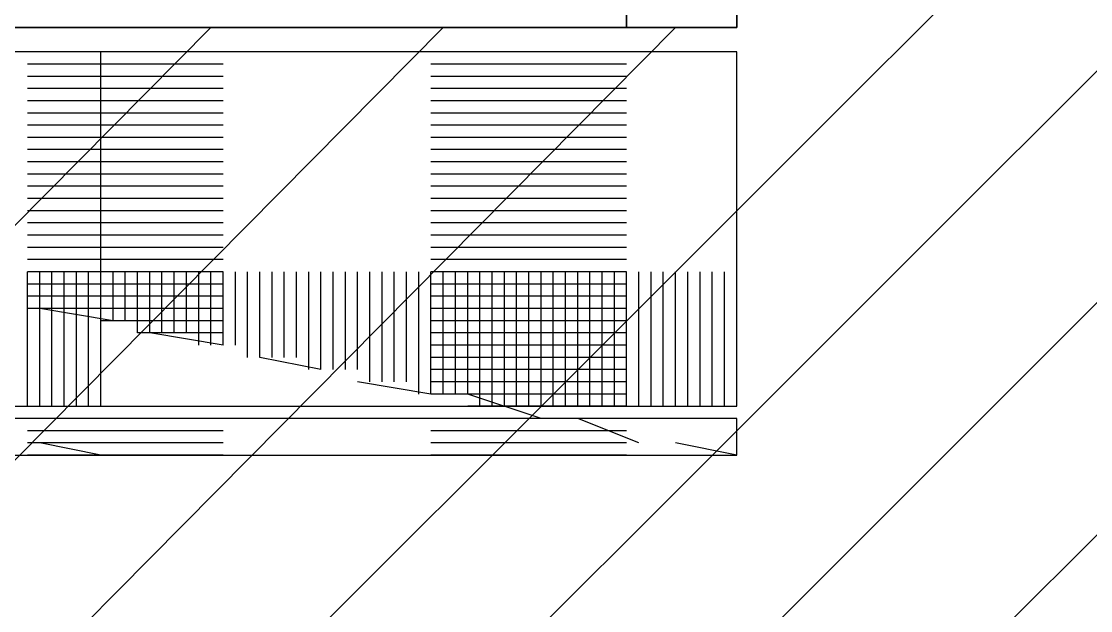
# Model space of a CAD drawing. Header units: metres. Extents: x 1 to 213, y 1 to 147.
# Drawn here: x 70.106 to 71.031, y 94.343 to 94.853 of the extents above; entities that cross this region are included whole.
import ezdxf

# ---------------------------------------------------------------- set-up
doc = ezdxf.new("R2010")
doc.units = ezdxf.units.M
doc.layers.add('00-BASE-ARQUITECTURA', color=8, linetype='Continuous')

msp = doc.modelspace()

# ---------------------------------------------------------------- linework, layer by layer
at = {"layer": '00-BASE-ARQUITECTURA'}
for points in [[(70.72486, 95.80028), (70.72486, 94.84778), (67.52869, 94.84778), (67.52869, 100.0442), (70.72486, 100.0442), (70.72486, 99.99128)], [(67.52869, 94.84778), (70.72486, 100.0442), (70.72486, 94.84778), (67.52869, 94.84778)], [(70.72486, 100.0442), (70.72486, 94.84778)], [(69.87819, 93.84236), (72.22769, 96.19186)], [(70.06869, 93.84236), (72.22769, 96.00137)], [(70.26977, 93.84236), (72.22769, 95.80028)], [(70.47086, 93.84236), (72.22769, 95.5992)], [(69.27494, 93.84236), (70.26977, 94.84778)], [(69.47602, 93.84236), (70.47086, 94.84778)], [(69.67711, 93.84236), (70.67194, 94.84778)], [(70.28035, 94.81603), (70.26977, 94.81603), (70.25919, 94.81603), (70.24861, 94.81603), (70.23802, 94.81603), (70.22744, 94.81603), (70.21686, 94.81603), (70.20627, 94.81603), (70.19569, 94.81603), (70.18511, 94.81603), (70.17452, 94.81603), (70.16394, 94.81603), (70.15336, 94.81603), (70.14278, 94.81603), (70.13219, 94.81603), (70.12161, 94.81603), (70.11103, 94.81603)], [(70.28035, 94.81603), (70.26977, 94.81603), (70.25919, 94.81603), (70.24861, 94.81603), (70.23802, 94.81603), (70.22744, 94.81603), (70.21686, 94.81603), (70.20627, 94.81603), (70.19569, 94.81603), (70.18511, 94.81603), (70.17452, 94.81603), (70.16394, 94.81603), (70.15336, 94.81603), (70.14278, 94.81603), (70.13219, 94.81603), (70.12161, 94.81603), (70.11103, 94.81603)], [(70.62961, 94.81603), (70.61903, 94.81603), (70.60843, 94.81603), (70.59785, 94.81603), (70.58727, 94.81603), (70.57669, 94.81603), (70.5661, 94.81603), (70.55552, 94.81603), (70.54494, 94.81603), (70.53435, 94.81603), (70.52377, 94.81603), (70.51319, 94.81603), (70.50261, 94.81603), (70.49202, 94.81603), (70.48144, 94.81603), (70.47086, 94.81603), (70.46027, 94.81603)], [(70.62961, 94.81603), (70.61903, 94.81603), (70.60843, 94.81603), (70.59785, 94.81603), (70.58727, 94.81603), (70.57669, 94.81603), (70.5661, 94.81603), (70.55552, 94.81603), (70.54494, 94.81603), (70.53435, 94.81603), (70.52377, 94.81603), (70.51319, 94.81603), (70.50261, 94.81603), (70.49202, 94.81603), (70.48144, 94.81603), (70.47086, 94.81603), (70.46027, 94.81603)], [(70.28035, 94.80545), (70.26977, 94.80545), (70.25919, 94.80545), (70.24861, 94.80545), (70.23802, 94.80545), (70.22744, 94.80545), (70.21686, 94.80545), (70.20627, 94.80545), (70.19569, 94.80545), (70.18511, 94.80545), (70.17452, 94.80545), (70.16394, 94.80545), (70.15336, 94.80545), (70.14278, 94.80545), (70.13219, 94.80545), (70.12161, 94.80545), (70.11103, 94.80545)], [(70.62961, 94.80545), (70.61903, 94.80545), (70.60843, 94.80545), (70.59785, 94.80545), (70.58727, 94.80545), (70.57669, 94.80545), (70.5661, 94.80545), (70.55552, 94.80545), (70.54494, 94.80545), (70.53435, 94.80545), (70.52377, 94.80545), (70.51319, 94.80545), (70.50261, 94.80545), (70.49202, 94.80545), (70.48144, 94.80545), (70.47086, 94.80545), (70.46027, 94.80545)], [(70.28035, 94.79487), (70.26977, 94.79487), (70.25919, 94.79487), (70.24861, 94.79487), (70.23802, 94.79487), (70.22744, 94.79487), (70.21686, 94.79487), (70.20627, 94.79487), (70.19569, 94.79487), (70.18511, 94.79487), (70.17452, 94.79487), (70.16394, 94.79487), (70.15336, 94.79487), (70.14278, 94.79487), (70.13219, 94.79487), (70.12161, 94.79487), (70.11103, 94.79487)], [(70.28035, 94.79487), (70.26977, 94.79487), (70.25919, 94.79487), (70.24861, 94.79487), (70.23802, 94.79487), (70.22744, 94.79487), (70.21686, 94.79487), (70.20627, 94.79487), (70.19569, 94.79487), (70.18511, 94.79487), (70.17452, 94.79487), (70.16394, 94.79487), (70.15336, 94.79487), (70.14278, 94.79487), (70.13219, 94.79487), (70.12161, 94.79487), (70.11103, 94.79487)], [(70.62961, 94.79487), (70.61903, 94.79487), (70.60843, 94.79487), (70.59785, 94.79487), (70.58727, 94.79487), (70.57669, 94.79487), (70.5661, 94.79487), (70.55552, 94.79487), (70.54494, 94.79487), (70.53435, 94.79487), (70.52377, 94.79487), (70.51319, 94.79487), (70.50261, 94.79487), (70.49202, 94.79487), (70.48144, 94.79487), (70.47086, 94.79487), (70.46027, 94.79487)], [(70.62961, 94.79487), (70.61903, 94.79487), (70.60843, 94.79487), (70.59785, 94.79487), (70.58727, 94.79487), (70.57669, 94.79487), (70.5661, 94.79487), (70.55552, 94.79487), (70.54494, 94.79487), (70.53435, 94.79487), (70.52377, 94.79487), (70.51319, 94.79487), (70.50261, 94.79487), (70.49202, 94.79487), (70.48144, 94.79487), (70.47086, 94.79487), (70.46027, 94.79487)], [(70.28035, 94.78428), (70.26977, 94.78428), (70.25919, 94.78428), (70.24861, 94.78428), (70.23802, 94.78428), (70.22744, 94.78428), (70.21686, 94.78428), (70.20627, 94.78428), (70.19569, 94.78428), (70.18511, 94.78428), (70.17452, 94.78428), (70.16394, 94.78428), (70.15336, 94.78428), (70.14278, 94.78428), (70.13219, 94.78428), (70.12161, 94.78428), (70.11103, 94.78428)], [(70.62961, 94.78428), (70.61903, 94.78428), (70.60843, 94.78428), (70.59785, 94.78428), (70.58727, 94.78428), (70.57669, 94.78428), (70.5661, 94.78428), (70.55552, 94.78428), (70.54494, 94.78428), (70.53435, 94.78428), (70.52377, 94.78428), (70.51319, 94.78428), (70.50261, 94.78428), (70.49202, 94.78428), (70.48144, 94.78428), (70.47086, 94.78428), (70.46027, 94.78428)], [(70.28035, 94.7737), (70.26977, 94.7737), (70.25919, 94.7737), (70.24861, 94.7737), (70.23802, 94.7737), (70.22744, 94.7737), (70.21686, 94.7737), (70.20627, 94.7737), (70.19569, 94.7737), (70.18511, 94.7737), (70.17452, 94.7737), (70.16394, 94.7737), (70.15336, 94.7737), (70.14278, 94.7737), (70.13219, 94.7737), (70.12161, 94.7737), (70.11103, 94.7737)], [(70.28035, 94.7737), (70.26977, 94.7737), (70.25919, 94.7737), (70.24861, 94.7737), (70.23802, 94.7737), (70.22744, 94.7737), (70.21686, 94.7737), (70.20627, 94.7737), (70.19569, 94.7737), (70.18511, 94.7737), (70.17452, 94.7737), (70.16394, 94.7737), (70.15336, 94.7737), (70.14278, 94.7737), (70.13219, 94.7737), (70.12161, 94.7737), (70.11103, 94.7737)], [(70.62961, 94.7737), (70.61903, 94.7737), (70.60843, 94.7737), (70.59785, 94.7737), (70.58727, 94.7737), (70.57669, 94.7737), (70.5661, 94.7737), (70.55552, 94.7737), (70.54494, 94.7737), (70.53435, 94.7737), (70.52377, 94.7737), (70.51319, 94.7737), (70.50261, 94.7737), (70.49202, 94.7737), (70.48144, 94.7737), (70.47086, 94.7737), (70.46027, 94.7737)], [(70.62961, 94.7737), (70.61903, 94.7737), (70.60843, 94.7737), (70.59785, 94.7737), (70.58727, 94.7737), (70.57669, 94.7737), (70.5661, 94.7737), (70.55552, 94.7737), (70.54494, 94.7737), (70.53435, 94.7737), (70.52377, 94.7737), (70.51319, 94.7737), (70.50261, 94.7737), (70.49202, 94.7737), (70.48144, 94.7737), (70.47086, 94.7737), (70.46027, 94.7737)], [(70.28035, 94.76312), (70.26977, 94.76312), (70.25919, 94.76312), (70.24861, 94.76312), (70.23802, 94.76312), (70.22744, 94.76312), (70.21686, 94.76312), (70.20627, 94.76312), (70.19569, 94.76312), (70.18511, 94.76312), (70.17452, 94.76312), (70.16394, 94.76312), (70.15336, 94.76312), (70.14278, 94.76312), (70.13219, 94.76312), (70.12161, 94.76312), (70.11103, 94.76312)], [(70.62961, 94.76312), (70.61903, 94.76312), (70.60843, 94.76312), (70.59785, 94.76312), (70.58727, 94.76312), (70.57669, 94.76312), (70.5661, 94.76312), (70.55552, 94.76312), (70.54494, 94.76312), (70.53435, 94.76312), (70.52377, 94.76312), (70.51319, 94.76312), (70.50261, 94.76312), (70.49202, 94.76312), (70.48144, 94.76312), (70.47086, 94.76312), (70.46027, 94.76312)], [(70.28035, 94.75253), (70.26977, 94.75253), (70.25919, 94.75253), (70.24861, 94.75253), (70.23802, 94.75253), (70.22744, 94.75253), (70.21686, 94.75253), (70.20627, 94.75253), (70.19569, 94.75253), (70.18511, 94.75253), (70.17452, 94.75253), (70.16394, 94.75253), (70.15336, 94.75253), (70.14278, 94.75253), (70.13219, 94.75253), (70.12161, 94.75253), (70.11103, 94.75253)], [(70.28035, 94.75253), (70.26977, 94.75253), (70.25919, 94.75253), (70.24861, 94.75253), (70.23802, 94.75253), (70.22744, 94.75253), (70.21686, 94.75253), (70.20627, 94.75253), (70.19569, 94.75253), (70.18511, 94.75253), (70.17452, 94.75253), (70.16394, 94.75253), (70.15336, 94.75253), (70.14278, 94.75253), (70.13219, 94.75253), (70.12161, 94.75253), (70.11103, 94.75253)], [(70.62961, 94.75253), (70.61903, 94.75253), (70.60843, 94.75253), (70.59785, 94.75253), (70.58727, 94.75253), (70.57669, 94.75253), (70.5661, 94.75253), (70.55552, 94.75253), (70.54494, 94.75253), (70.53435, 94.75253), (70.52377, 94.75253), (70.51319, 94.75253), (70.50261, 94.75253), (70.49202, 94.75253), (70.48144, 94.75253), (70.47086, 94.75253), (70.46027, 94.75253)], [(70.62961, 94.75253), (70.61903, 94.75253), (70.60843, 94.75253), (70.59785, 94.75253), (70.58727, 94.75253), (70.57669, 94.75253), (70.5661, 94.75253), (70.55552, 94.75253), (70.54494, 94.75253), (70.53435, 94.75253), (70.52377, 94.75253), (70.51319, 94.75253), (70.50261, 94.75253), (70.49202, 94.75253), (70.48144, 94.75253), (70.47086, 94.75253), (70.46027, 94.75253)], [(70.28035, 94.74195), (70.26977, 94.74195), (70.25919, 94.74195), (70.24861, 94.74195), (70.23802, 94.74195), (70.22744, 94.74195), (70.21686, 94.74195), (70.20627, 94.74195), (70.19569, 94.74195), (70.18511, 94.74195), (70.17452, 94.74195), (70.16394, 94.74195), (70.15336, 94.74195), (70.14278, 94.74195), (70.13219, 94.74195), (70.12161, 94.74195), (70.11103, 94.74195)], [(70.62961, 94.74195), (70.61903, 94.74195), (70.60843, 94.74195), (70.59785, 94.74195), (70.58727, 94.74195), (70.57669, 94.74195), (70.5661, 94.74195), (70.55552, 94.74195), (70.54494, 94.74195), (70.53435, 94.74195), (70.52377, 94.74195), (70.51319, 94.74195), (70.50261, 94.74195), (70.49202, 94.74195), (70.48144, 94.74195), (70.47086, 94.74195), (70.46027, 94.74195)], [(70.28035, 94.73137), (70.26977, 94.73137), (70.25919, 94.73137), (70.24861, 94.73137), (70.23802, 94.73137), (70.22744, 94.73137), (70.21686, 94.73137), (70.20627, 94.73137), (70.19569, 94.73137), (70.18511, 94.73137), (70.17452, 94.73137), (70.16394, 94.73137), (70.15336, 94.73137), (70.14278, 94.73137), (70.13219, 94.73137), (70.12161, 94.73137), (70.11103, 94.73137)], [(70.28035, 94.73137), (70.26977, 94.73137), (70.25919, 94.73137), (70.24861, 94.73137), (70.23802, 94.73137), (70.22744, 94.73137), (70.21686, 94.73137), (70.20627, 94.73137), (70.19569, 94.73137), (70.18511, 94.73137), (70.17452, 94.73137), (70.16394, 94.73137), (70.15336, 94.73137), (70.14278, 94.73137), (70.13219, 94.73137), (70.12161, 94.73137), (70.11103, 94.73137)], [(70.62961, 94.73137), (70.61903, 94.73137), (70.60843, 94.73137), (70.59785, 94.73137), (70.58727, 94.73137), (70.57669, 94.73137), (70.5661, 94.73137), (70.55552, 94.73137), (70.54494, 94.73137), (70.53435, 94.73137), (70.52377, 94.73137), (70.51319, 94.73137), (70.50261, 94.73137), (70.49202, 94.73137), (70.48144, 94.73137), (70.47086, 94.73137), (70.46027, 94.73137)], [(70.62961, 94.73137), (70.61903, 94.73137), (70.60843, 94.73137), (70.59785, 94.73137), (70.58727, 94.73137), (70.57669, 94.73137), (70.5661, 94.73137), (70.55552, 94.73137), (70.54494, 94.73137), (70.53435, 94.73137), (70.52377, 94.73137), (70.51319, 94.73137), (70.50261, 94.73137), (70.49202, 94.73137), (70.48144, 94.73137), (70.47086, 94.73137), (70.46027, 94.73137)], [(70.28035, 94.72079), (70.26977, 94.72079), (70.25919, 94.72079), (70.24861, 94.72079), (70.23802, 94.72079), (70.22744, 94.72079), (70.21686, 94.72079), (70.20627, 94.72079), (70.19569, 94.72079), (70.18511, 94.72079), (70.17452, 94.72079), (70.16394, 94.72079), (70.15336, 94.72079), (70.14278, 94.72079), (70.13219, 94.72079), (70.12161, 94.72079), (70.11103, 94.72079)], [(70.62961, 94.72079), (70.61903, 94.72079), (70.60843, 94.72079), (70.59785, 94.72079), (70.58727, 94.72079), (70.57669, 94.72079), (70.5661, 94.72079), (70.55552, 94.72079), (70.54494, 94.72079), (70.53435, 94.72079), (70.52377, 94.72079), (70.51319, 94.72079), (70.50261, 94.72079), (70.49202, 94.72079), (70.48144, 94.72079), (70.47086, 94.72079), (70.46027, 94.72079)], [(70.28035, 94.7102), (70.26977, 94.7102), (70.25919, 94.7102), (70.24861, 94.7102), (70.23802, 94.7102), (70.22744, 94.7102), (70.21686, 94.7102), (70.20627, 94.7102), (70.19569, 94.7102), (70.18511, 94.7102), (70.17452, 94.7102), (70.16394, 94.7102), (70.15336, 94.7102), (70.14278, 94.7102), (70.13219, 94.7102), (70.12161, 94.7102), (70.11103, 94.7102)], [(70.28035, 94.7102), (70.26977, 94.7102), (70.25919, 94.7102), (70.24861, 94.7102), (70.23802, 94.7102), (70.22744, 94.7102), (70.21686, 94.7102), (70.20627, 94.7102), (70.19569, 94.7102), (70.18511, 94.7102), (70.17452, 94.7102), (70.16394, 94.7102), (70.15336, 94.7102), (70.14278, 94.7102), (70.13219, 94.7102), (70.12161, 94.7102), (70.11103, 94.7102)], [(70.62961, 94.7102), (70.61903, 94.7102), (70.60843, 94.7102), (70.59785, 94.7102), (70.58727, 94.7102), (70.57669, 94.7102), (70.5661, 94.7102), (70.55552, 94.7102), (70.54494, 94.7102), (70.53435, 94.7102), (70.52377, 94.7102), (70.51319, 94.7102), (70.50261, 94.7102), (70.49202, 94.7102), (70.48144, 94.7102), (70.47086, 94.7102), (70.46027, 94.7102)], [(70.62961, 94.7102), (70.61903, 94.7102), (70.60843, 94.7102), (70.59785, 94.7102), (70.58727, 94.7102), (70.57669, 94.7102), (70.5661, 94.7102), (70.55552, 94.7102), (70.54494, 94.7102), (70.53435, 94.7102), (70.52377, 94.7102), (70.51319, 94.7102), (70.50261, 94.7102), (70.49202, 94.7102), (70.48144, 94.7102), (70.47086, 94.7102), (70.46027, 94.7102)], [(70.28035, 94.69962), (70.26977, 94.69962), (70.25919, 94.69962), (70.24861, 94.69962), (70.23802, 94.69962), (70.22744, 94.69962), (70.21686, 94.69962), (70.20627, 94.69962), (70.19569, 94.69962), (70.18511, 94.69962), (70.17452, 94.69962), (70.16394, 94.69962), (70.15336, 94.69962), (70.14278, 94.69962), (70.13219, 94.69962), (70.12161, 94.69962), (70.11103, 94.69962)], [(70.62961, 94.69962), (70.61903, 94.69962), (70.60843, 94.69962), (70.59785, 94.69962), (70.58727, 94.69962), (70.57669, 94.69962), (70.5661, 94.69962), (70.55552, 94.69962), (70.54494, 94.69962), (70.53435, 94.69962), (70.52377, 94.69962), (70.51319, 94.69962), (70.50261, 94.69962), (70.49202, 94.69962), (70.48144, 94.69962), (70.47086, 94.69962), (70.46027, 94.69962)], [(70.28035, 94.68904), (70.26977, 94.68904), (70.25919, 94.68904), (70.24861, 94.68904), (70.23802, 94.68904), (70.22744, 94.68904), (70.21686, 94.68904), (70.20627, 94.68904), (70.19569, 94.68904), (70.18511, 94.68904), (70.17452, 94.68904), (70.16394, 94.68904), (70.15336, 94.68904), (70.14278, 94.68904), (70.13219, 94.68904), (70.12161, 94.68904), (70.11103, 94.68904)], [(70.28035, 94.68904), (70.26977, 94.68904), (70.25919, 94.68904), (70.24861, 94.68904), (70.23802, 94.68904), (70.22744, 94.68904), (70.21686, 94.68904), (70.20627, 94.68904), (70.19569, 94.68904), (70.18511, 94.68904), (70.17452, 94.68904), (70.16394, 94.68904), (70.15336, 94.68904), (70.14278, 94.68904), (70.13219, 94.68904), (70.12161, 94.68904), (70.11103, 94.68904)], [(70.62961, 94.68904), (70.61903, 94.68904), (70.60843, 94.68904), (70.59785, 94.68904), (70.58727, 94.68904), (70.57669, 94.68904), (70.5661, 94.68904), (70.55552, 94.68904), (70.54494, 94.68904), (70.53435, 94.68904), (70.52377, 94.68904), (70.51319, 94.68904), (70.50261, 94.68904), (70.49202, 94.68904), (70.48144, 94.68904), (70.47086, 94.68904), (70.46027, 94.68904)], [(70.62961, 94.68904), (70.61903, 94.68904), (70.60843, 94.68904), (70.59785, 94.68904), (70.58727, 94.68904), (70.57669, 94.68904), (70.5661, 94.68904), (70.55552, 94.68904), (70.54494, 94.68904), (70.53435, 94.68904), (70.52377, 94.68904), (70.51319, 94.68904), (70.50261, 94.68904), (70.49202, 94.68904), (70.48144, 94.68904), (70.47086, 94.68904), (70.46027, 94.68904)], [(70.28035, 94.67845), (70.26977, 94.67845), (70.25919, 94.67845), (70.24861, 94.67845), (70.23802, 94.67845), (70.22744, 94.67845), (70.21686, 94.67845), (70.20627, 94.67845), (70.19569, 94.67845), (70.18511, 94.67845), (70.17452, 94.67845), (70.16394, 94.67845), (70.15336, 94.67845), (70.14278, 94.67845), (70.13219, 94.67845), (70.12161, 94.67845), (70.11103, 94.67845)], [(70.62961, 94.67845), (70.61903, 94.67845), (70.60843, 94.67845), (70.59785, 94.67845), (70.58727, 94.67845), (70.57669, 94.67845), (70.5661, 94.67845), (70.55552, 94.67845), (70.54494, 94.67845), (70.53435, 94.67845), (70.52377, 94.67845), (70.51319, 94.67845), (70.50261, 94.67845), (70.49202, 94.67845), (70.48144, 94.67845), (70.47086, 94.67845), (70.46027, 94.67845)], [(70.28035, 94.66787), (70.26977, 94.66787), (70.25919, 94.66787), (70.24861, 94.66787), (70.23802, 94.66787), (70.22744, 94.66787), (70.21686, 94.66787), (70.20627, 94.66787), (70.19569, 94.66787), (70.18511, 94.66787), (70.17452, 94.66787), (70.16394, 94.66787), (70.15336, 94.66787), (70.14278, 94.66787), (70.13219, 94.66787), (70.12161, 94.66787), (70.11103, 94.66787)], [(70.28035, 94.66787), (70.26977, 94.66787), (70.25919, 94.66787), (70.24861, 94.66787), (70.23802, 94.66787), (70.22744, 94.66787), (70.21686, 94.66787), (70.20627, 94.66787), (70.19569, 94.66787), (70.18511, 94.66787), (70.17452, 94.66787), (70.16394, 94.66787), (70.15336, 94.66787), (70.14278, 94.66787), (70.13219, 94.66787), (70.12161, 94.66787), (70.11103, 94.66787)], [(70.62961, 94.66787), (70.61903, 94.66787), (70.60843, 94.66787), (70.59785, 94.66787), (70.58727, 94.66787), (70.57669, 94.66787), (70.5661, 94.66787), (70.55552, 94.66787), (70.54494, 94.66787), (70.53435, 94.66787), (70.52377, 94.66787), (70.51319, 94.66787), (70.50261, 94.66787), (70.49202, 94.66787), (70.48144, 94.66787), (70.47086, 94.66787), (70.46027, 94.66787)], [(70.62961, 94.66787), (70.61903, 94.66787), (70.60843, 94.66787), (70.59785, 94.66787), (70.58727, 94.66787), (70.57669, 94.66787), (70.5661, 94.66787), (70.55552, 94.66787), (70.54494, 94.66787), (70.53435, 94.66787), (70.52377, 94.66787), (70.51319, 94.66787), (70.50261, 94.66787), (70.49202, 94.66787), (70.48144, 94.66787), (70.47086, 94.66787), (70.46027, 94.66787)], [(70.28035, 94.65729), (70.26977, 94.65729), (70.25919, 94.65729), (70.24861, 94.65729), (70.23802, 94.65729), (70.22744, 94.65729), (70.21686, 94.65729), (70.20627, 94.65729), (70.19569, 94.65729), (70.18511, 94.65729), (70.17452, 94.65729), (70.16394, 94.65729), (70.15336, 94.65729), (70.14278, 94.65729), (70.13219, 94.65729), (70.12161, 94.65729), (70.11103, 94.65729)], [(70.62961, 94.65729), (70.61903, 94.65729), (70.60843, 94.65729), (70.59785, 94.65729), (70.58727, 94.65729), (70.57669, 94.65729), (70.5661, 94.65729), (70.55552, 94.65729), (70.54494, 94.65729), (70.53435, 94.65729), (70.52377, 94.65729), (70.51319, 94.65729), (70.50261, 94.65729), (70.49202, 94.65729), (70.48144, 94.65729), (70.47086, 94.65729), (70.46027, 94.65729)], [(70.28035, 94.64671), (70.26977, 94.64671), (70.25919, 94.64671), (70.24861, 94.64671), (70.23802, 94.64671), (70.22744, 94.64671), (70.21686, 94.64671), (70.20627, 94.64671), (70.19569, 94.64671), (70.18511, 94.64671), (70.17452, 94.64671), (70.16394, 94.64671), (70.15336, 94.64671), (70.14278, 94.64671), (70.13219, 94.64671), (70.12161, 94.64671), (70.11103, 94.64671)], [(70.28035, 94.64671), (70.26977, 94.64671), (70.25919, 94.64671), (70.24861, 94.64671), (70.23802, 94.64671), (70.22744, 94.64671), (70.21686, 94.64671), (70.20627, 94.64671), (70.19569, 94.64671), (70.18511, 94.64671), (70.17452, 94.64671), (70.16394, 94.64671), (70.15336, 94.64671), (70.14278, 94.64671), (70.13219, 94.64671), (70.12161, 94.64671), (70.11103, 94.64671)], [(70.62961, 94.64671), (70.61903, 94.64671), (70.60843, 94.64671), (70.59785, 94.64671), (70.58727, 94.64671), (70.57669, 94.64671), (70.5661, 94.64671), (70.55552, 94.64671), (70.54494, 94.64671), (70.53435, 94.64671), (70.52377, 94.64671), (70.51319, 94.64671), (70.50261, 94.64671), (70.49202, 94.64671), (70.48144, 94.64671), (70.47086, 94.64671), (70.46027, 94.64671)], [(70.62961, 94.64671), (70.61903, 94.64671), (70.60843, 94.64671), (70.59785, 94.64671), (70.58727, 94.64671), (70.57669, 94.64671), (70.5661, 94.64671), (70.55552, 94.64671), (70.54494, 94.64671), (70.53435, 94.64671), (70.52377, 94.64671), (70.51319, 94.64671), (70.50261, 94.64671), (70.49202, 94.64671), (70.48144, 94.64671), (70.47086, 94.64671), (70.46027, 94.64671)], [(70.28035, 94.63611), (70.26977, 94.63611), (70.25919, 94.63611), (70.24861, 94.63611), (70.23802, 94.63611), (70.22744, 94.63611), (70.21686, 94.63611), (70.20627, 94.63611), (70.19569, 94.63611), (70.18511, 94.63611), (70.17452, 94.63611), (70.16394, 94.63611), (70.15336, 94.63611), (70.14278, 94.63611), (70.13219, 94.63611), (70.12161, 94.63611), (70.11103, 94.63611)], [(70.11103, 94.5197), (70.11103, 94.53028), (70.11103, 94.54087), (70.11103, 94.55145), (70.11103, 94.56203), (70.11103, 94.57261), (70.11103, 94.5832), (70.11103, 94.59378), (70.11103, 94.60436), (70.11103, 94.61495), (70.11103, 94.62553), (70.11103, 94.63611)], [(70.11103, 94.5197), (70.11103, 94.53028), (70.11103, 94.54087), (70.11103, 94.55145), (70.11103, 94.56203), (70.11103, 94.57261), (70.11103, 94.5832), (70.11103, 94.59378), (70.11103, 94.60436), (70.11103, 94.61495), (70.11103, 94.62553), (70.11103, 94.63611)], [(70.12161, 94.5197), (70.12161, 94.53028), (70.12161, 94.54087), (70.12161, 94.55145), (70.12161, 94.56203), (70.12161, 94.57261), (70.12161, 94.5832), (70.12161, 94.59378), (70.12161, 94.60436), (70.12161, 94.61495), (70.12161, 94.62553), (70.12161, 94.63611)], [(70.13219, 94.5197), (70.13219, 94.53028), (70.13219, 94.54087), (70.13219, 94.55145), (70.13219, 94.56203), (70.13219, 94.57261), (70.13219, 94.5832), (70.13219, 94.59378), (70.13219, 94.60436), (70.13219, 94.61495), (70.13219, 94.62553), (70.13219, 94.63611)], [(70.13219, 94.5197), (70.13219, 94.53028), (70.13219, 94.54087), (70.13219, 94.55145), (70.13219, 94.56203), (70.13219, 94.57261), (70.13219, 94.5832), (70.13219, 94.59378), (70.13219, 94.60436), (70.13219, 94.61495), (70.13219, 94.62553), (70.13219, 94.63611)], [(70.14278, 94.5197), (70.14278, 94.53028), (70.14278, 94.54087), (70.14278, 94.55145), (70.14278, 94.56203), (70.14278, 94.57261), (70.14278, 94.5832), (70.14278, 94.59378), (70.14278, 94.60436), (70.14278, 94.61495), (70.14278, 94.62553), (70.14278, 94.63611)], [(70.15336, 94.5197), (70.15336, 94.53028), (70.15336, 94.54087), (70.15336, 94.55145), (70.15336, 94.56203), (70.15336, 94.57261), (70.15336, 94.5832), (70.15336, 94.59378), (70.15336, 94.60436), (70.15336, 94.61495), (70.15336, 94.62553), (70.15336, 94.63611)], [(70.15336, 94.5197), (70.15336, 94.53028), (70.15336, 94.54087), (70.15336, 94.55145), (70.15336, 94.56203), (70.15336, 94.57261), (70.15336, 94.5832), (70.15336, 94.59378), (70.15336, 94.60436), (70.15336, 94.61495), (70.15336, 94.62553), (70.15336, 94.63611)], [(70.16394, 94.59378), (70.16394, 94.60436), (70.16394, 94.61495), (70.16394, 94.62553), (70.16394, 94.63611)], [(70.16394, 94.59378), (70.16394, 94.60436), (70.16394, 94.61495), (70.16394, 94.62553), (70.16394, 94.63611)], [(70.16394, 94.5197), (70.16394, 94.53028), (70.16394, 94.54087), (70.16394, 94.55145), (70.16394, 94.56203), (70.16394, 94.57261), (70.16394, 94.5832), (70.16394, 94.59378), (70.16394, 94.60436), (70.16394, 94.61495), (70.16394, 94.62553), (70.16394, 94.63611)], [(70.17452, 94.59378), (70.17452, 94.60436), (70.17452, 94.61495), (70.17452, 94.62553), (70.17452, 94.63611)], [(70.17452, 94.5197), (70.17452, 94.53028), (70.17452, 94.54087), (70.17452, 94.55145), (70.17452, 94.56203), (70.17452, 94.57261), (70.17452, 94.5832), (70.17452, 94.59378), (70.17452, 94.60436), (70.17452, 94.61495), (70.17452, 94.62553), (70.17452, 94.63611)], [(70.18511, 94.59378), (70.18511, 94.60436), (70.18511, 94.61495), (70.18511, 94.62553), (70.18511, 94.63611)], [(70.18511, 94.59378), (70.18511, 94.60436), (70.18511, 94.61495), (70.18511, 94.62553), (70.18511, 94.63611)], [(70.19569, 94.59378), (70.19569, 94.60436), (70.19569, 94.61495), (70.19569, 94.62553), (70.19569, 94.63611)], [(70.20627, 94.59378), (70.20627, 94.60436), (70.20627, 94.61495), (70.20627, 94.62553), (70.20627, 94.63611)], [(70.20627, 94.5832), (70.20627, 94.59378), (70.20627, 94.60436), (70.20627, 94.61495), (70.20627, 94.62553), (70.20627, 94.63611)], [(70.21686, 94.5832), (70.21686, 94.59378), (70.21686, 94.60436), (70.21686, 94.61495), (70.21686, 94.62553), (70.21686, 94.63611)], [(70.22744, 94.5832), (70.22744, 94.59378), (70.22744, 94.60436), (70.22744, 94.61495), (70.22744, 94.62553), (70.22744, 94.63611)], [(70.22744, 94.5832), (70.22744, 94.59378), (70.22744, 94.60436), (70.22744, 94.61495), (70.22744, 94.62553), (70.22744, 94.63611)], [(70.23802, 94.5832), (70.23802, 94.59378), (70.23802, 94.60436), (70.23802, 94.61495), (70.23802, 94.62553), (70.23802, 94.63611)], [(70.24861, 94.5832), (70.24861, 94.59378), (70.24861, 94.60436), (70.24861, 94.61495), (70.24861, 94.62553), (70.24861, 94.63611)], [(70.24861, 94.5832), (70.24861, 94.59378), (70.24861, 94.60436), (70.24861, 94.61495), (70.24861, 94.62553), (70.24861, 94.63611)], [(70.25919, 94.57261), (70.25919, 94.5832), (70.25919, 94.59378), (70.25919, 94.60436), (70.25919, 94.61495), (70.25919, 94.62553), (70.25919, 94.63611)], [(70.26977, 94.57261), (70.26977, 94.5832), (70.26977, 94.59378), (70.26977, 94.60436), (70.26977, 94.61495), (70.26977, 94.62553), (70.26977, 94.63611)], [(70.26977, 94.57261), (70.26977, 94.5832), (70.26977, 94.59378), (70.26977, 94.60436), (70.26977, 94.61495), (70.26977, 94.62553), (70.26977, 94.63611)], [(70.28035, 94.57261), (70.28035, 94.5832), (70.28035, 94.59378), (70.28035, 94.60436), (70.28035, 94.61495), (70.28035, 94.62553), (70.28035, 94.63611)], [(70.28035, 94.57261), (70.28035, 94.5832), (70.28035, 94.59378), (70.28035, 94.60436), (70.28035, 94.61495), (70.28035, 94.62553), (70.28035, 94.63611)], [(70.29094, 94.57261), (70.29094, 94.5832), (70.29094, 94.59378), (70.29094, 94.60436), (70.29094, 94.61495), (70.29094, 94.62553), (70.29094, 94.63611)], [(70.30152, 94.57261), (70.30152, 94.5832), (70.30152, 94.59378), (70.30152, 94.60436), (70.30152, 94.61495), (70.30152, 94.62553), (70.30152, 94.63611)], [(70.30152, 94.56203), (70.30152, 94.57261), (70.30152, 94.5832), (70.30152, 94.59378), (70.30152, 94.60436), (70.30152, 94.61495), (70.30152, 94.62553), (70.30152, 94.63611)], [(70.3121, 94.56203), (70.3121, 94.57261), (70.3121, 94.5832), (70.3121, 94.59378), (70.3121, 94.60436), (70.3121, 94.61495), (70.3121, 94.62553), (70.3121, 94.63611)], [(70.32269, 94.56203), (70.32269, 94.57261), (70.32269, 94.5832), (70.32269, 94.59378), (70.32269, 94.60436), (70.32269, 94.61495), (70.32269, 94.62553), (70.32269, 94.63611)], [(70.32269, 94.56203), (70.32269, 94.57261), (70.32269, 94.5832), (70.32269, 94.59378), (70.32269, 94.60436), (70.32269, 94.61495), (70.32269, 94.62553), (70.32269, 94.63611)], [(70.33327, 94.56203), (70.33327, 94.57261), (70.33327, 94.5832), (70.33327, 94.59378), (70.33327, 94.60436), (70.33327, 94.61495), (70.33327, 94.62553), (70.33327, 94.63611)], [(70.34385, 94.56203), (70.34385, 94.57261), (70.34385, 94.5832), (70.34385, 94.59378), (70.34385, 94.60436), (70.34385, 94.61495), (70.34385, 94.62553), (70.34385, 94.63611)], [(70.34385, 94.56203), (70.34385, 94.57261), (70.34385, 94.5832), (70.34385, 94.59378), (70.34385, 94.60436), (70.34385, 94.61495), (70.34385, 94.62553), (70.34385, 94.63611)], [(70.35444, 94.55145), (70.35444, 94.56203), (70.35444, 94.57261), (70.35444, 94.5832), (70.35444, 94.59378), (70.35444, 94.60436), (70.35444, 94.61495), (70.35444, 94.62553), (70.35444, 94.63611)], [(70.36503, 94.55145), (70.36503, 94.56203), (70.36503, 94.57261), (70.36503, 94.5832), (70.36503, 94.59378), (70.36503, 94.60436), (70.36503, 94.61495), (70.36503, 94.62553), (70.36503, 94.63611)], [(70.36503, 94.55145), (70.36503, 94.56203), (70.36503, 94.57261), (70.36503, 94.5832), (70.36503, 94.59378), (70.36503, 94.60436), (70.36503, 94.61495), (70.36503, 94.62553), (70.36503, 94.63611)], [(70.37561, 94.55145), (70.37561, 94.56203), (70.37561, 94.57261), (70.37561, 94.5832), (70.37561, 94.59378), (70.37561, 94.60436), (70.37561, 94.61495), (70.37561, 94.62553), (70.37561, 94.63611)], [(70.38619, 94.55145), (70.38619, 94.56203), (70.38619, 94.57261), (70.38619, 94.5832), (70.38619, 94.59378), (70.38619, 94.60436), (70.38619, 94.61495), (70.38619, 94.62553), (70.38619, 94.63611)], [(70.38619, 94.55145), (70.38619, 94.56203), (70.38619, 94.57261), (70.38619, 94.5832), (70.38619, 94.59378), (70.38619, 94.60436), (70.38619, 94.61495), (70.38619, 94.62553), (70.38619, 94.63611)], [(70.39678, 94.55145), (70.39678, 94.56203), (70.39678, 94.57261), (70.39678, 94.5832), (70.39678, 94.59378), (70.39678, 94.60436), (70.39678, 94.61495), (70.39678, 94.62553), (70.39678, 94.63611)], [(70.40736, 94.54087), (70.40736, 94.55145), (70.40736, 94.56203), (70.40736, 94.57261), (70.40736, 94.5832), (70.40736, 94.59378), (70.40736, 94.60436), (70.40736, 94.61495), (70.40736, 94.62553), (70.40736, 94.63611)], [(70.40736, 94.54087), (70.40736, 94.55145), (70.40736, 94.56203), (70.40736, 94.57261), (70.40736, 94.5832), (70.40736, 94.59378), (70.40736, 94.60436), (70.40736, 94.61495), (70.40736, 94.62553), (70.40736, 94.63611)], [(70.41794, 94.54087), (70.41794, 94.55145), (70.41794, 94.56203), (70.41794, 94.57261), (70.41794, 94.5832), (70.41794, 94.59378), (70.41794, 94.60436), (70.41794, 94.61495), (70.41794, 94.62553), (70.41794, 94.63611)], [(70.42853, 94.54087), (70.42853, 94.55145), (70.42853, 94.56203), (70.42853, 94.57261), (70.42853, 94.5832), (70.42853, 94.59378), (70.42853, 94.60436), (70.42853, 94.61495), (70.42853, 94.62553), (70.42853, 94.63611)], [(70.42853, 94.54087), (70.42853, 94.55145), (70.42853, 94.56203), (70.42853, 94.57261), (70.42853, 94.5832), (70.42853, 94.59378), (70.42853, 94.60436), (70.42853, 94.61495), (70.42853, 94.62553), (70.42853, 94.63611)], [(70.43911, 94.54087), (70.43911, 94.55145), (70.43911, 94.56203), (70.43911, 94.57261), (70.43911, 94.5832), (70.43911, 94.59378), (70.43911, 94.60436), (70.43911, 94.61495), (70.43911, 94.62553), (70.43911, 94.63611)], [(70.44969, 94.54087), (70.44969, 94.55145), (70.44969, 94.56203), (70.44969, 94.57261), (70.44969, 94.5832), (70.44969, 94.59378), (70.44969, 94.60436), (70.44969, 94.61495), (70.44969, 94.62553), (70.44969, 94.63611)], [(70.44969, 94.53028), (70.44969, 94.54087), (70.44969, 94.55145), (70.44969, 94.56203), (70.44969, 94.57261), (70.44969, 94.5832), (70.44969, 94.59378), (70.44969, 94.60436), (70.44969, 94.61495), (70.44969, 94.62553), (70.44969, 94.63611)], [(70.46027, 94.53028), (70.46027, 94.54087), (70.46027, 94.55145), (70.46027, 94.56203), (70.46027, 94.57261), (70.46027, 94.5832), (70.46027, 94.59378), (70.46027, 94.60436), (70.46027, 94.61495), (70.46027, 94.62553), (70.46027, 94.63611)], [(70.62961, 94.63611), (70.61903, 94.63611), (70.60843, 94.63611), (70.59785, 94.63611), (70.58727, 94.63611), (70.57669, 94.63611), (70.5661, 94.63611), (70.55552, 94.63611), (70.54494, 94.63611), (70.53435, 94.63611), (70.52377, 94.63611), (70.51319, 94.63611), (70.50261, 94.63611), (70.49202, 94.63611), (70.48144, 94.63611), (70.47086, 94.63611), (70.46027, 94.63611)], [(70.47086, 94.53028), (70.47086, 94.54087), (70.47086, 94.55145), (70.47086, 94.56203), (70.47086, 94.57261), (70.47086, 94.5832), (70.47086, 94.59378), (70.47086, 94.60436), (70.47086, 94.61495), (70.47086, 94.62553), (70.47086, 94.63611)], [(70.47086, 94.53028), (70.47086, 94.54087), (70.47086, 94.55145), (70.47086, 94.56203), (70.47086, 94.57261), (70.47086, 94.5832), (70.47086, 94.59378), (70.47086, 94.60436), (70.47086, 94.61495), (70.47086, 94.62553), (70.47086, 94.63611)], [(70.48144, 94.53028), (70.48144, 94.54087), (70.48144, 94.55145), (70.48144, 94.56203), (70.48144, 94.57261), (70.48144, 94.5832), (70.48144, 94.59378), (70.48144, 94.60436), (70.48144, 94.61495), (70.48144, 94.62553), (70.48144, 94.63611)], [(70.49202, 94.53028), (70.49202, 94.54087), (70.49202, 94.55145), (70.49202, 94.56203), (70.49202, 94.57261), (70.49202, 94.5832), (70.49202, 94.59378), (70.49202, 94.60436), (70.49202, 94.61495), (70.49202, 94.62553), (70.49202, 94.63611)], [(70.49202, 94.53028), (70.49202, 94.54087), (70.49202, 94.55145), (70.49202, 94.56203), (70.49202, 94.57261), (70.49202, 94.5832), (70.49202, 94.59378), (70.49202, 94.60436), (70.49202, 94.61495), (70.49202, 94.62553), (70.49202, 94.63611)], [(70.50261, 94.5197), (70.50261, 94.53028), (70.50261, 94.54087), (70.50261, 94.55145), (70.50261, 94.56203), (70.50261, 94.57261), (70.50261, 94.5832), (70.50261, 94.59378), (70.50261, 94.60436), (70.50261, 94.61495), (70.50261, 94.62553), (70.50261, 94.63611)], [(70.51319, 94.5197), (70.51319, 94.53028), (70.51319, 94.54087), (70.51319, 94.55145), (70.51319, 94.56203), (70.51319, 94.57261), (70.51319, 94.5832), (70.51319, 94.59378), (70.51319, 94.60436), (70.51319, 94.61495), (70.51319, 94.62553), (70.51319, 94.63611)], [(70.51319, 94.5197), (70.51319, 94.53028), (70.51319, 94.54087), (70.51319, 94.55145), (70.51319, 94.56203), (70.51319, 94.57261), (70.51319, 94.5832), (70.51319, 94.59378), (70.51319, 94.60436), (70.51319, 94.61495), (70.51319, 94.62553), (70.51319, 94.63611)], [(70.52377, 94.5197), (70.52377, 94.53028), (70.52377, 94.54087), (70.52377, 94.55145), (70.52377, 94.56203), (70.52377, 94.57261), (70.52377, 94.5832), (70.52377, 94.59378), (70.52377, 94.60436), (70.52377, 94.61495), (70.52377, 94.62553), (70.52377, 94.63611)], [(70.53435, 94.5197), (70.53435, 94.53028), (70.53435, 94.54087), (70.53435, 94.55145), (70.53435, 94.56203), (70.53435, 94.57261), (70.53435, 94.5832), (70.53435, 94.59378), (70.53435, 94.60436), (70.53435, 94.61495), (70.53435, 94.62553), (70.53435, 94.63611)], [(70.53435, 94.5197), (70.53435, 94.53028), (70.53435, 94.54087), (70.53435, 94.55145), (70.53435, 94.56203), (70.53435, 94.57261), (70.53435, 94.5832), (70.53435, 94.59378), (70.53435, 94.60436), (70.53435, 94.61495), (70.53435, 94.62553), (70.53435, 94.63611)], [(70.54494, 94.5197), (70.54494, 94.53028), (70.54494, 94.54087), (70.54494, 94.55145), (70.54494, 94.56203), (70.54494, 94.57261), (70.54494, 94.5832), (70.54494, 94.59378), (70.54494, 94.60436), (70.54494, 94.61495), (70.54494, 94.62553), (70.54494, 94.63611)], [(70.55552, 94.5197), (70.55552, 94.53028), (70.55552, 94.54087), (70.55552, 94.55145), (70.55552, 94.56203), (70.55552, 94.57261), (70.55552, 94.5832), (70.55552, 94.59378), (70.55552, 94.60436), (70.55552, 94.61495), (70.55552, 94.62553), (70.55552, 94.63611)], [(70.55552, 94.5197), (70.55552, 94.53028), (70.55552, 94.54087), (70.55552, 94.55145), (70.55552, 94.56203), (70.55552, 94.57261), (70.55552, 94.5832), (70.55552, 94.59378), (70.55552, 94.60436), (70.55552, 94.61495), (70.55552, 94.62553), (70.55552, 94.63611)], [(70.5661, 94.5197), (70.5661, 94.53028), (70.5661, 94.54087), (70.5661, 94.55145), (70.5661, 94.56203), (70.5661, 94.57261), (70.5661, 94.5832), (70.5661, 94.59378), (70.5661, 94.60436), (70.5661, 94.61495), (70.5661, 94.62553), (70.5661, 94.63611)], [(70.57669, 94.5197), (70.57669, 94.53028), (70.57669, 94.54087), (70.57669, 94.55145), (70.57669, 94.56203), (70.57669, 94.57261), (70.57669, 94.5832), (70.57669, 94.59378), (70.57669, 94.60436), (70.57669, 94.61495), (70.57669, 94.62553), (70.57669, 94.63611)], [(70.57669, 94.5197), (70.57669, 94.53028), (70.57669, 94.54087), (70.57669, 94.55145), (70.57669, 94.56203), (70.57669, 94.57261), (70.57669, 94.5832), (70.57669, 94.59378), (70.57669, 94.60436), (70.57669, 94.61495), (70.57669, 94.62553), (70.57669, 94.63611)], [(70.58727, 94.5197), (70.58727, 94.53028), (70.58727, 94.54087), (70.58727, 94.55145), (70.58727, 94.56203), (70.58727, 94.57261), (70.58727, 94.5832), (70.58727, 94.59378), (70.58727, 94.60436), (70.58727, 94.61495), (70.58727, 94.62553), (70.58727, 94.63611)], [(70.59785, 94.5197), (70.59785, 94.53028), (70.59785, 94.54087), (70.59785, 94.55145), (70.59785, 94.56203), (70.59785, 94.57261), (70.59785, 94.5832), (70.59785, 94.59378), (70.59785, 94.60436), (70.59785, 94.61495), (70.59785, 94.62553), (70.59785, 94.63611)], [(70.59785, 94.5197), (70.59785, 94.53028), (70.59785, 94.54087), (70.59785, 94.55145), (70.59785, 94.56203), (70.59785, 94.57261), (70.59785, 94.5832), (70.59785, 94.59378), (70.59785, 94.60436), (70.59785, 94.61495), (70.59785, 94.62553), (70.59785, 94.63611)], [(70.60843, 94.5197), (70.60843, 94.53028), (70.60843, 94.54087), (70.60843, 94.55145), (70.60843, 94.56203), (70.60843, 94.57261), (70.60843, 94.5832), (70.60843, 94.59378), (70.60843, 94.60436), (70.60843, 94.61495), (70.60843, 94.62553), (70.60843, 94.63611)], [(70.61903, 94.5197), (70.61903, 94.53028), (70.61903, 94.54087), (70.61903, 94.55145), (70.61903, 94.56203), (70.61903, 94.57261), (70.61903, 94.5832), (70.61903, 94.59378), (70.61903, 94.60436), (70.61903, 94.61495), (70.61903, 94.62553), (70.61903, 94.63611)], [(70.61903, 94.5197), (70.61903, 94.53028), (70.61903, 94.54087), (70.61903, 94.55145), (70.61903, 94.56203), (70.61903, 94.57261), (70.61903, 94.5832), (70.61903, 94.59378), (70.61903, 94.60436), (70.61903, 94.61495), (70.61903, 94.62553), (70.61903, 94.63611)], [(70.62961, 94.5197), (70.62961, 94.53028), (70.62961, 94.54087), (70.62961, 94.55145), (70.62961, 94.56203), (70.62961, 94.57261), (70.62961, 94.5832), (70.62961, 94.59378), (70.62961, 94.60436), (70.62961, 94.61495), (70.62961, 94.62553), (70.62961, 94.63611)], [(70.62961, 94.5197), (70.62961, 94.53028), (70.62961, 94.54087), (70.62961, 94.55145), (70.62961, 94.56203), (70.62961, 94.57261), (70.62961, 94.5832), (70.62961, 94.59378), (70.62961, 94.60436), (70.62961, 94.61495), (70.62961, 94.62553), (70.62961, 94.63611)], [(70.64019, 94.5197), (70.64019, 94.53028), (70.64019, 94.54087), (70.64019, 94.55145), (70.64019, 94.56203), (70.64019, 94.57261), (70.64019, 94.5832), (70.64019, 94.59378), (70.64019, 94.60436), (70.64019, 94.61495), (70.64019, 94.62553), (70.64019, 94.63611)], [(70.65078, 94.5197), (70.65078, 94.53028), (70.65078, 94.54087), (70.65078, 94.55145), (70.65078, 94.56203), (70.65078, 94.57261), (70.65078, 94.5832), (70.65078, 94.59378), (70.65078, 94.60436), (70.65078, 94.61495), (70.65078, 94.62553), (70.65078, 94.63611)], [(70.65078, 94.5197), (70.65078, 94.53028), (70.65078, 94.54087), (70.65078, 94.55145), (70.65078, 94.56203), (70.65078, 94.57261), (70.65078, 94.5832), (70.65078, 94.59378), (70.65078, 94.60436), (70.65078, 94.61495), (70.65078, 94.62553), (70.65078, 94.63611)], [(70.66136, 94.5197), (70.66136, 94.53028), (70.66136, 94.54087), (70.66136, 94.55145), (70.66136, 94.56203), (70.66136, 94.57261), (70.66136, 94.5832), (70.66136, 94.59378), (70.66136, 94.60436), (70.66136, 94.61495), (70.66136, 94.62553), (70.66136, 94.63611)], [(70.67194, 94.5197), (70.67194, 94.53028), (70.67194, 94.54087), (70.67194, 94.55145), (70.67194, 94.56203), (70.67194, 94.57261), (70.67194, 94.5832), (70.67194, 94.59378), (70.67194, 94.60436), (70.67194, 94.61495), (70.67194, 94.62553), (70.67194, 94.63611)], [(70.67194, 94.5197), (70.67194, 94.53028), (70.67194, 94.54087), (70.67194, 94.55145), (70.67194, 94.56203), (70.67194, 94.57261), (70.67194, 94.5832), (70.67194, 94.59378), (70.67194, 94.60436), (70.67194, 94.61495), (70.67194, 94.62553), (70.67194, 94.63611)], [(70.68253, 94.5197), (70.68253, 94.53028), (70.68253, 94.54087), (70.68253, 94.55145), (70.68253, 94.56203), (70.68253, 94.57261), (70.68253, 94.5832), (70.68253, 94.59378), (70.68253, 94.60436), (70.68253, 94.61495), (70.68253, 94.62553), (70.68253, 94.63611)], [(70.69311, 94.5197), (70.69311, 94.53028), (70.69311, 94.54087), (70.69311, 94.55145), (70.69311, 94.56203), (70.69311, 94.57261), (70.69311, 94.5832), (70.69311, 94.59378), (70.69311, 94.60436), (70.69311, 94.61495), (70.69311, 94.62553), (70.69311, 94.63611)], [(70.69311, 94.5197), (70.69311, 94.53028), (70.69311, 94.54087), (70.69311, 94.55145), (70.69311, 94.56203), (70.69311, 94.57261), (70.69311, 94.5832), (70.69311, 94.59378), (70.69311, 94.60436), (70.69311, 94.61495), (70.69311, 94.62553), (70.69311, 94.63611)], [(70.70369, 94.5197), (70.70369, 94.53028), (70.70369, 94.54087), (70.70369, 94.55145), (70.70369, 94.56203), (70.70369, 94.57261), (70.70369, 94.5832), (70.70369, 94.59378), (70.70369, 94.60436), (70.70369, 94.61495), (70.70369, 94.62553), (70.70369, 94.63611)], [(70.71427, 94.5197), (70.71427, 94.53028), (70.71427, 94.54087), (70.71427, 94.55145), (70.71427, 94.56203), (70.71427, 94.57261), (70.71427, 94.5832), (70.71427, 94.59378), (70.71427, 94.60436), (70.71427, 94.61495), (70.71427, 94.62553), (70.71427, 94.63611)], [(70.71427, 94.5197), (70.71427, 94.53028), (70.71427, 94.54087), (70.71427, 94.55145), (70.71427, 94.56203), (70.71427, 94.57261), (70.71427, 94.5832), (70.71427, 94.59378), (70.71427, 94.60436), (70.71427, 94.61495), (70.71427, 94.62553), (70.71427, 94.63611)], [(70.72486, 94.5197), (70.72486, 94.53028), (70.72486, 94.54087), (70.72486, 94.55145), (70.72486, 94.56203), (70.72486, 94.57261), (70.72486, 94.5832), (70.72486, 94.59378), (70.72486, 94.60436), (70.72486, 94.61495), (70.72486, 94.62553), (70.72486, 94.63611)], [(70.28035, 94.62553), (70.26977, 94.62553), (70.25919, 94.62553), (70.24861, 94.62553), (70.23802, 94.62553), (70.22744, 94.62553), (70.21686, 94.62553), (70.20627, 94.62553), (70.19569, 94.62553), (70.18511, 94.62553), (70.17452, 94.62553), (70.16394, 94.62553), (70.15336, 94.62553), (70.14278, 94.62553), (70.13219, 94.62553), (70.12161, 94.62553), (70.11103, 94.62553)], [(70.28035, 94.62553), (70.26977, 94.62553), (70.25919, 94.62553), (70.24861, 94.62553), (70.23802, 94.62553), (70.22744, 94.62553), (70.21686, 94.62553), (70.20627, 94.62553), (70.19569, 94.62553), (70.18511, 94.62553), (70.17452, 94.62553), (70.16394, 94.62553), (70.15336, 94.62553), (70.14278, 94.62553), (70.13219, 94.62553), (70.12161, 94.62553), (70.11103, 94.62553)], [(70.62961, 94.62553), (70.61903, 94.62553), (70.60843, 94.62553), (70.59785, 94.62553), (70.58727, 94.62553), (70.57669, 94.62553), (70.5661, 94.62553), (70.55552, 94.62553), (70.54494, 94.62553), (70.53435, 94.62553), (70.52377, 94.62553), (70.51319, 94.62553), (70.50261, 94.62553), (70.49202, 94.62553), (70.48144, 94.62553), (70.47086, 94.62553), (70.46027, 94.62553)], [(70.62961, 94.62553), (70.61903, 94.62553), (70.60843, 94.62553), (70.59785, 94.62553), (70.58727, 94.62553), (70.57669, 94.62553), (70.5661, 94.62553), (70.55552, 94.62553), (70.54494, 94.62553), (70.53435, 94.62553), (70.52377, 94.62553), (70.51319, 94.62553), (70.50261, 94.62553), (70.49202, 94.62553), (70.48144, 94.62553), (70.47086, 94.62553), (70.46027, 94.62553)], [(70.28035, 94.61495), (70.26977, 94.61495), (70.25919, 94.61495), (70.24861, 94.61495), (70.23802, 94.61495), (70.22744, 94.61495), (70.21686, 94.61495), (70.20627, 94.61495), (70.19569, 94.61495), (70.18511, 94.61495), (70.17452, 94.61495), (70.16394, 94.61495), (70.15336, 94.61495), (70.14278, 94.61495), (70.13219, 94.61495), (70.12161, 94.61495), (70.11103, 94.61495)], [(70.62961, 94.61495), (70.61903, 94.61495), (70.60843, 94.61495), (70.59785, 94.61495), (70.58727, 94.61495), (70.57669, 94.61495), (70.5661, 94.61495), (70.55552, 94.61495), (70.54494, 94.61495), (70.53435, 94.61495), (70.52377, 94.61495), (70.51319, 94.61495), (70.50261, 94.61495), (70.49202, 94.61495), (70.48144, 94.61495), (70.47086, 94.61495), (70.46027, 94.61495)], [(70.28035, 94.60436), (70.26977, 94.60436), (70.25919, 94.60436), (70.24861, 94.60436), (70.23802, 94.60436), (70.22744, 94.60436), (70.21686, 94.60436), (70.20627, 94.60436), (70.19569, 94.60436), (70.18511, 94.60436), (70.17452, 94.60436), (70.16394, 94.60436), (70.15336, 94.60436), (70.14278, 94.60436), (70.13219, 94.60436), (70.12161, 94.60436), (70.11103, 94.60436)], [(70.18511, 94.59378), (70.12161, 94.60436)], [(70.28035, 94.60436), (70.26977, 94.60436), (70.25919, 94.60436), (70.24861, 94.60436), (70.23802, 94.60436), (70.22744, 94.60436), (70.21686, 94.60436), (70.20627, 94.60436), (70.19569, 94.60436), (70.18511, 94.60436), (70.17452, 94.60436), (70.16394, 94.60436), (70.15336, 94.60436), (70.14278, 94.60436)], [(70.62961, 94.60436), (70.61903, 94.60436), (70.60843, 94.60436), (70.59785, 94.60436), (70.58727, 94.60436), (70.57669, 94.60436), (70.5661, 94.60436), (70.55552, 94.60436), (70.54494, 94.60436), (70.53435, 94.60436), (70.52377, 94.60436), (70.51319, 94.60436), (70.50261, 94.60436), (70.49202, 94.60436), (70.48144, 94.60436), (70.47086, 94.60436), (70.46027, 94.60436)], [(70.62961, 94.60436), (70.61903, 94.60436), (70.60843, 94.60436), (70.59785, 94.60436), (70.58727, 94.60436), (70.57669, 94.60436), (70.5661, 94.60436), (70.55552, 94.60436), (70.54494, 94.60436), (70.53435, 94.60436), (70.52377, 94.60436), (70.51319, 94.60436), (70.50261, 94.60436), (70.49202, 94.60436), (70.48144, 94.60436), (70.47086, 94.60436), (70.46027, 94.60436)], [(70.28035, 94.59378), (70.26977, 94.59378), (70.25919, 94.59378), (70.24861, 94.59378), (70.23802, 94.59378), (70.22744, 94.59378), (70.21686, 94.59378), (70.20627, 94.59378), (70.19569, 94.59378), (70.18511, 94.59378), (70.17452, 94.59378)], [(70.62961, 94.59378), (70.61903, 94.59378), (70.60843, 94.59378), (70.59785, 94.59378), (70.58727, 94.59378), (70.57669, 94.59378), (70.5661, 94.59378), (70.55552, 94.59378), (70.54494, 94.59378), (70.53435, 94.59378), (70.52377, 94.59378), (70.51319, 94.59378), (70.50261, 94.59378), (70.49202, 94.59378), (70.48144, 94.59378), (70.47086, 94.59378), (70.46027, 94.59378)], [(70.28035, 94.5832), (70.26977, 94.5832), (70.25919, 94.5832), (70.24861, 94.5832), (70.23802, 94.5832), (70.22744, 94.5832), (70.21686, 94.5832), (70.20627, 94.5832)], [(70.28035, 94.57261), (70.21686, 94.5832)], [(70.28035, 94.5832), (70.26977, 94.5832), (70.25919, 94.5832), (70.24861, 94.5832), (70.23802, 94.5832)], [(70.62961, 94.5832), (70.61903, 94.5832), (70.60843, 94.5832), (70.59785, 94.5832), (70.58727, 94.5832), (70.57669, 94.5832), (70.5661, 94.5832), (70.55552, 94.5832), (70.54494, 94.5832), (70.53435, 94.5832), (70.52377, 94.5832), (70.51319, 94.5832), (70.50261, 94.5832), (70.49202, 94.5832), (70.48144, 94.5832), (70.47086, 94.5832), (70.46027, 94.5832)], [(70.62961, 94.5832), (70.61903, 94.5832), (70.60843, 94.5832), (70.59785, 94.5832), (70.58727, 94.5832), (70.57669, 94.5832), (70.5661, 94.5832), (70.55552, 94.5832), (70.54494, 94.5832), (70.53435, 94.5832), (70.52377, 94.5832), (70.51319, 94.5832), (70.50261, 94.5832), (70.49202, 94.5832), (70.48144, 94.5832), (70.47086, 94.5832), (70.46027, 94.5832)], [(70.62961, 94.57261), (70.61903, 94.57261), (70.60843, 94.57261), (70.59785, 94.57261), (70.58727, 94.57261), (70.57669, 94.57261), (70.5661, 94.57261), (70.55552, 94.57261), (70.54494, 94.57261), (70.53435, 94.57261), (70.52377, 94.57261), (70.51319, 94.57261), (70.50261, 94.57261), (70.49202, 94.57261), (70.48144, 94.57261), (70.47086, 94.57261), (70.46027, 94.57261)], [(70.36503, 94.55145), (70.3121, 94.56203)], [(70.62961, 94.56203), (70.61903, 94.56203), (70.60843, 94.56203), (70.59785, 94.56203), (70.58727, 94.56203), (70.57669, 94.56203), (70.5661, 94.56203), (70.55552, 94.56203), (70.54494, 94.56203), (70.53435, 94.56203), (70.52377, 94.56203), (70.51319, 94.56203), (70.50261, 94.56203), (70.49202, 94.56203), (70.48144, 94.56203), (70.47086, 94.56203), (70.46027, 94.56203)], [(70.62961, 94.56203), (70.61903, 94.56203), (70.60843, 94.56203), (70.59785, 94.56203), (70.58727, 94.56203), (70.57669, 94.56203), (70.5661, 94.56203), (70.55552, 94.56203), (70.54494, 94.56203), (70.53435, 94.56203), (70.52377, 94.56203), (70.51319, 94.56203), (70.50261, 94.56203), (70.49202, 94.56203), (70.48144, 94.56203), (70.47086, 94.56203), (70.46027, 94.56203)], [(70.62961, 94.55145), (70.61903, 94.55145), (70.60843, 94.55145), (70.59785, 94.55145), (70.58727, 94.55145), (70.57669, 94.55145), (70.5661, 94.55145), (70.55552, 94.55145), (70.54494, 94.55145), (70.53435, 94.55145), (70.52377, 94.55145), (70.51319, 94.55145), (70.50261, 94.55145), (70.49202, 94.55145), (70.48144, 94.55145), (70.47086, 94.55145), (70.46027, 94.55145)], [(70.46027, 94.53028), (70.39678, 94.54087)], [(70.62961, 94.54087), (70.61903, 94.54087), (70.60843, 94.54087), (70.59785, 94.54087), (70.58727, 94.54087), (70.57669, 94.54087), (70.5661, 94.54087), (70.55552, 94.54087), (70.54494, 94.54087), (70.53435, 94.54087), (70.52377, 94.54087), (70.51319, 94.54087), (70.50261, 94.54087), (70.49202, 94.54087), (70.48144, 94.54087), (70.47086, 94.54087), (70.46027, 94.54087)], [(70.62961, 94.54087), (70.61903, 94.54087), (70.60843, 94.54087), (70.59785, 94.54087), (70.58727, 94.54087), (70.57669, 94.54087), (70.5661, 94.54087), (70.55552, 94.54087), (70.54494, 94.54087), (70.53435, 94.54087), (70.52377, 94.54087), (70.51319, 94.54087), (70.50261, 94.54087), (70.49202, 94.54087), (70.48144, 94.54087), (70.47086, 94.54087), (70.46027, 94.54087)], [(70.62961, 94.53028), (70.61903, 94.53028), (70.60843, 94.53028), (70.59785, 94.53028), (70.58727, 94.53028), (70.57669, 94.53028), (70.5661, 94.53028), (70.55552, 94.53028), (70.54494, 94.53028), (70.53435, 94.53028), (70.52377, 94.53028), (70.51319, 94.53028), (70.50261, 94.53028), (70.49202, 94.53028), (70.48144, 94.53028), (70.47086, 94.53028), (70.46027, 94.53028)], [(70.55552, 94.50912), (70.49202, 94.53028)], [(70.62961, 94.5197), (70.61903, 94.5197), (70.60843, 94.5197), (70.59785, 94.5197), (70.58727, 94.5197), (70.57669, 94.5197), (70.5661, 94.5197), (70.55552, 94.5197), (70.54494, 94.5197), (70.53435, 94.5197), (70.52377, 94.5197), (70.51319, 94.5197), (70.50261, 94.5197), (70.49202, 94.5197)], [(70.62961, 94.5197), (70.61903, 94.5197), (70.60843, 94.5197), (70.59785, 94.5197), (70.58727, 94.5197), (70.57669, 94.5197), (70.5661, 94.5197), (70.55552, 94.5197), (70.54494, 94.5197), (70.53435, 94.5197)], [(70.64019, 94.48795), (70.58727, 94.50912)], [(70.28035, 94.49853), (70.26977, 94.49853), (70.25919, 94.49853), (70.24861, 94.49853), (70.23802, 94.49853), (70.22744, 94.49853), (70.21686, 94.49853), (70.20627, 94.49853), (70.19569, 94.49853), (70.18511, 94.49853), (70.17452, 94.49853), (70.16394, 94.49853), (70.15336, 94.49853), (70.14278, 94.49853), (70.13219, 94.49853), (70.12161, 94.49853), (70.11103, 94.49853)], [(70.28035, 94.49853), (70.26977, 94.49853), (70.25919, 94.49853), (70.24861, 94.49853), (70.23802, 94.49853), (70.22744, 94.49853), (70.21686, 94.49853), (70.20627, 94.49853), (70.19569, 94.49853), (70.18511, 94.49853), (70.17452, 94.49853), (70.16394, 94.49853), (70.15336, 94.49853), (70.14278, 94.49853), (70.13219, 94.49853), (70.12161, 94.49853), (70.11103, 94.49853)], [(70.62961, 94.49853), (70.61903, 94.49853), (70.60843, 94.49853), (70.59785, 94.49853), (70.58727, 94.49853), (70.57669, 94.49853), (70.5661, 94.49853), (70.55552, 94.49853), (70.54494, 94.49853), (70.53435, 94.49853), (70.52377, 94.49853), (70.51319, 94.49853), (70.50261, 94.49853), (70.49202, 94.49853), (70.48144, 94.49853), (70.47086, 94.49853), (70.46027, 94.49853)], [(70.59785, 94.49853), (70.58727, 94.49853), (70.57669, 94.49853), (70.5661, 94.49853), (70.55552, 94.49853), (70.54494, 94.49853), (70.53435, 94.49853), (70.52377, 94.49853), (70.51319, 94.49853), (70.50261, 94.49853), (70.49202, 94.49853), (70.48144, 94.49853), (70.47086, 94.49853), (70.46027, 94.49853)], [(70.28035, 94.48795), (70.26977, 94.48795), (70.25919, 94.48795), (70.24861, 94.48795), (70.23802, 94.48795), (70.22744, 94.48795), (70.21686, 94.48795), (70.20627, 94.48795), (70.19569, 94.48795), (70.18511, 94.48795), (70.17452, 94.48795), (70.16394, 94.48795), (70.15336, 94.48795), (70.14278, 94.48795), (70.13219, 94.48795), (70.12161, 94.48795), (70.11103, 94.48795)], [(70.17452, 94.47737), (70.12161, 94.48795)], [(70.62961, 94.48795), (70.61903, 94.48795), (70.60843, 94.48795), (70.59785, 94.48795), (70.58727, 94.48795), (70.57669, 94.48795), (70.5661, 94.48795), (70.55552, 94.48795), (70.54494, 94.48795), (70.53435, 94.48795), (70.52377, 94.48795), (70.51319, 94.48795), (70.50261, 94.48795), (70.49202, 94.48795), (70.48144, 94.48795), (70.47086, 94.48795), (70.46027, 94.48795)], [(70.72486, 94.47737), (70.67194, 94.48795)], [(70.28035, 94.47737), (70.26977, 94.47737), (70.25919, 94.47737), (70.24861, 94.47737), (70.23802, 94.47737), (70.22744, 94.47737), (70.21686, 94.47737), (70.20627, 94.47737), (70.19569, 94.47737), (70.18511, 94.47737), (70.17452, 94.47737), (70.16394, 94.47737), (70.15336, 94.47737), (70.14278, 94.47737), (70.13219, 94.47737), (70.12161, 94.47737), (70.11103, 94.47737)], [(70.28035, 94.47737), (70.26977, 94.47737), (70.25919, 94.47737), (70.24861, 94.47737), (70.23802, 94.47737), (70.22744, 94.47737), (70.21686, 94.47737), (70.20627, 94.47737), (70.19569, 94.47737), (70.18511, 94.47737), (70.17452, 94.47737), (70.16394, 94.47737), (70.15336, 94.47737), (70.14278, 94.47737), (70.13219, 94.47737), (70.12161, 94.47737), (70.11103, 94.47737)], [(70.62961, 94.47737), (70.61903, 94.47737), (70.60843, 94.47737), (70.59785, 94.47737), (70.58727, 94.47737), (70.57669, 94.47737), (70.5661, 94.47737), (70.55552, 94.47737), (70.54494, 94.47737), (70.53435, 94.47737), (70.52377, 94.47737), (70.51319, 94.47737), (70.50261, 94.47737), (70.49202, 94.47737), (70.48144, 94.47737), (70.47086, 94.47737), (70.46027, 94.47737)], [(70.62961, 94.47737), (70.61903, 94.47737), (70.60843, 94.47737), (70.59785, 94.47737), (70.58727, 94.47737), (70.57669, 94.47737), (70.5661, 94.47737), (70.55552, 94.47737), (70.54494, 94.47737), (70.53435, 94.47737), (70.52377, 94.47737), (70.51319, 94.47737), (70.50261, 94.47737), (70.49202, 94.47737), (70.48144, 94.47737), (70.47086, 94.47737), (70.46027, 94.47737)]]:
    msp.add_lwpolyline(points, dxfattribs=at)
for points in [[(70.72486, 100.0442), (67.52869, 100.0442), (67.52869, 94.84778), (70.72486, 94.84778)], [(70.72486, 94.84778), (70.72486, 94.94304), (70.62961, 94.94304), (70.62961, 94.84778)], [(70.72486, 94.84778), (70.62961, 94.84778), (70.62961, 94.94304), (70.72486, 94.94304)], [(68.57644, 94.82661), (68.57644, 94.5197), (70.17452, 94.5197), (70.17452, 94.82661)], [(69.12678, 94.82661), (69.12678, 94.5197), (70.72486, 94.5197), (70.72486, 94.82661)], [(70.72486, 94.50912), (69.12678, 94.50912), (69.12678, 94.47737), (70.72486, 94.47737)]]:
    msp.add_lwpolyline(points, close=True, dxfattribs=at)

doc.saveas('drawing.dxf')
